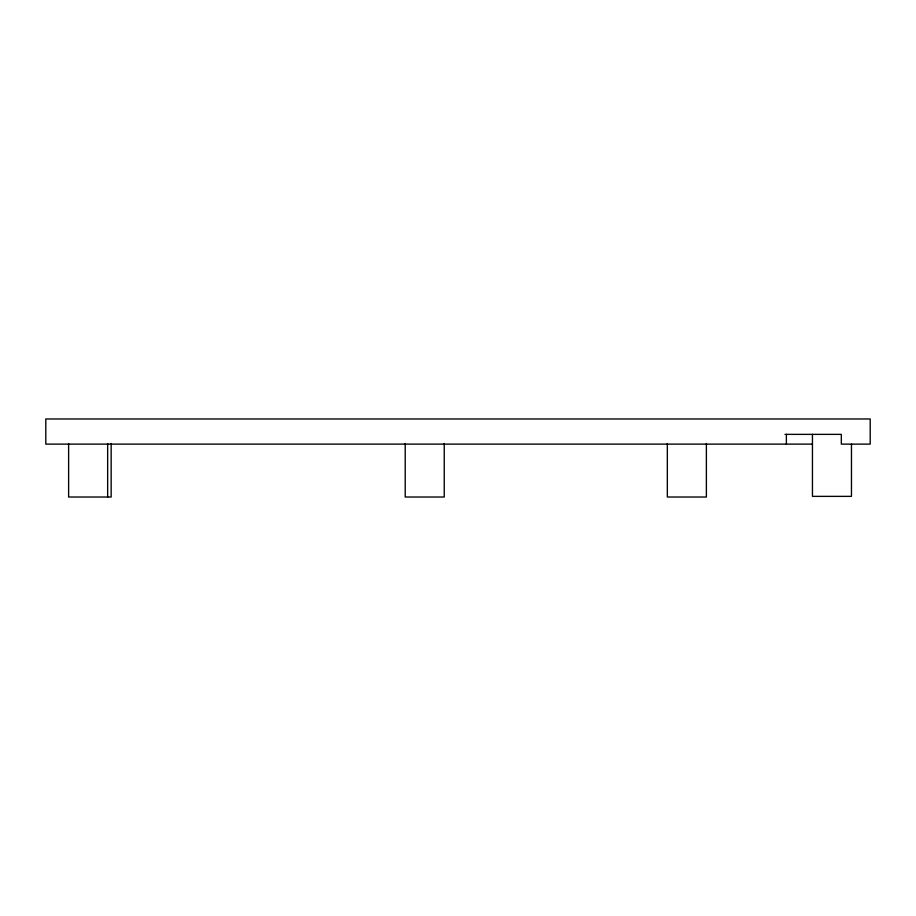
<?xml version="1.0" encoding="UTF-8"?>
<svg xmlns="http://www.w3.org/2000/svg" width="916" height="916" viewBox="0 0 916 916"><rect width="100%" height="100%" fill="white"/><g stroke="black" fill="none" stroke-linecap="round" stroke-linejoin="round"><path stroke-width="1.37" d="M784.989 434.367L841.335 434.367L841.335 444.123L870.2 444.123L870.2 418.978L45.8 418.978L45.8 444.123L812.446 444.123M851.468 444.226L851.468 496.369L812.446 496.369L812.446 434.356M786.375 434.367L786.375 444.123M706.373 443.47L706.373 497.022L667.34 497.022L667.34 443.47M444.237 443.47L444.237 497.022L405.215 497.022L405.215 443.47M111.157 443.47L111.157 497.022L68.62 497.022L68.62 443.47M107.653 443.47L107.653 497.022"/></g></svg>
